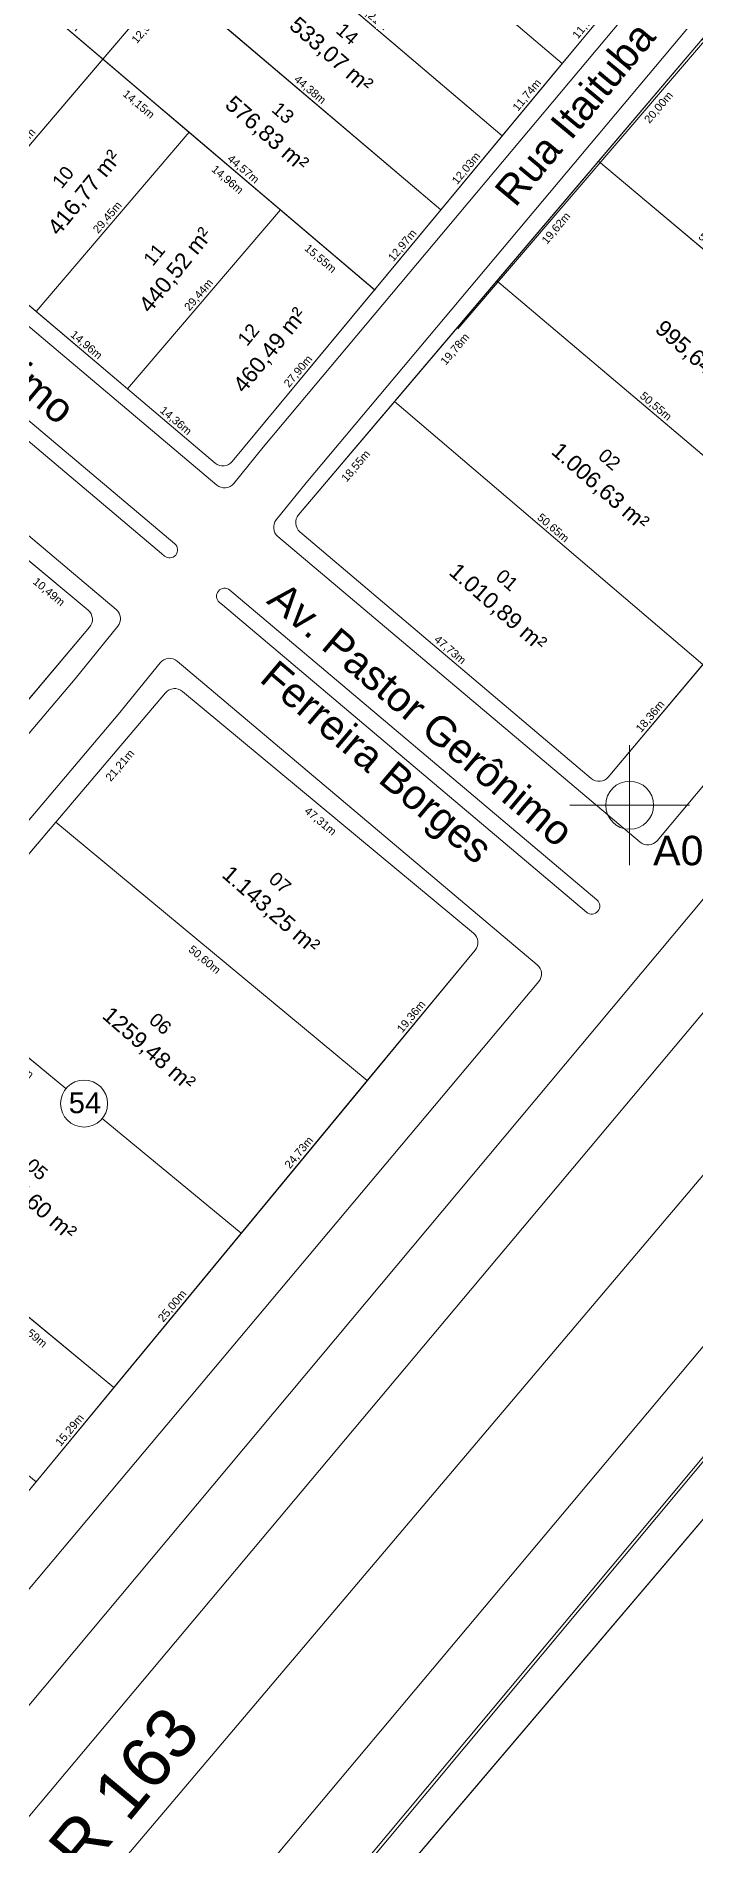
# Model space of a CAD drawing. Header units: metres. Extents: x 3808 to 8215, y 2374 to 6187.
# Drawn here: x 5534.3 to 5616.8, y 3003.1 to 3229.2 of the extents above; entities that cross this region are included whole.
import ezdxf
from ezdxf.enums import TextEntityAlignment as Align

# ---------------------------------------------------------------- set-up
doc = ezdxf.new("R2010")
doc.units = ezdxf.units.M
doc.linetypes.add('CONTINUO', pattern=[0])
for name, color, linetype in [('0 - MEIO FIO 2', 251, 'Continuous'), ('Areas Lotes', 1, 'Continuous'), ('Calçada', 8, 'Continuous'), ('COTAS', 7, 'Continuous'), ('Lote', 7, 'Continuous'), ('Nome das Ruas', 7, 'Continuous'), ('Nº Lote', 7, 'Continuous'), ('Nº. quadra', 7, 'Continuous'), ('PERIMETRO', 7, 'CONTINUO'), ('Poligonal_1a_Ordem', 7, 'Continuous'), ('quadras', 7, 'Continuous'), ('vista', 7, 'Continuous')]:
    doc.layers.add(name, color=color, linetype=linetype)
for name, color, linetype, lineweight in [('EL', 40, 'Continuous', 5), ('Lotes_Boundary', 7, 'Continuous', 30), ('MF', 32, 'Continuous', 30)]:
    doc.layers.add(name, color=color, linetype=linetype, lineweight=lineweight)
doc.styles.add('Arial', font='arial.ttf')
doc.styles.add('pedro', font='arial.ttf', dxfattribs={"height": 3})
doc.dimstyles.new('Copy(2) of ISO-25', dxfattribs={"dimtxt": 1, "dimasz": 2.5, "dimexe": 1.25, "dimexo": 0.625, "dimgap": 0.2, "dimtad": 1, "dimtoh": 1, "dimlfac": 1, "dimzin": 1, "dimtxsty": 'Arial', "dimblk": 'NONE', "dimcen": 0, "dimse1": 1, "dimse2": 1, "dimsd1": 1, "dimsd2": 1, "dimclrt": 256, "dimaunit": 1, "dimadec": 3, "dimazin": 0, "dimtfac": 1, "dimtmove": 0, "dimatfit": 3, "dimldrblk": 'NONE', "dimfxl": 1, "dimtolj": 1, "dimtzin": 0, "dimarcsym": 0})

# ---------------------------------------------------------------- blocks, each defined once
blk = doc.blocks.new('*D8880')
at = {"layer": 'Defpoints', "color": 0, "linetype": 'Continuous', "transparency": 16777216}
for p in [(5567.3, 3167.28), (5603.73, 3136.45), (5603.73, 3136.45)]:
    blk.add_point(p, dxfattribs=at)
at = {"layer": 'COTAS', "linetype": 'Continuous', "lineweight": 5, "transparency": 16777216, "insert": (5586.03, 3152.48), "char_height": 1, "attachment_point": 5, "rotation": 319.7609, "style": 'Arial'}
blk.add_mtext('\\A1;47,73m', dxfattribs=at)
blk = doc.blocks.new('_None')
blk = doc.blocks.new('*D8881')
at = {"layer": 'Defpoints', "color": 0, "linetype": 'Continuous', "transparency": 16777216}
for p in [(5617.67, 3150.68), (5617.67, 3150.68), (5605.85, 3136.63)]:
    blk.add_point(p, dxfattribs=at)
at = {"layer": 'COTAS', "linetype": 'Continuous', "lineweight": 5, "transparency": 16777216, "insert": (5611.15, 3144.17), "char_height": 1, "attachment_point": 5, "rotation": 49.9343, "style": 'Arial'}
blk.add_mtext('\\A1;18,36m', dxfattribs=at)
blk = doc.blocks.new('*D8887')
at = {"layer": 'Defpoints', "color": 0, "linetype": 'Continuous', "transparency": 16777216}
for p in [(5579.13, 3183.54), (5580.94, 3182), (5567.12, 3169.4)]:
    blk.add_point(p, dxfattribs=at)
at = {"layer": 'COTAS', "linetype": 'Continuous', "lineweight": 5, "transparency": 16777216, "insert": (5574.33, 3175.45), "char_height": 1, "attachment_point": 5, "rotation": 49.6664, "style": 'Arial'}
blk.add_mtext('\\A1;18,55m', dxfattribs=at)
blk = doc.blocks.new('*D8888')
at = {"layer": 'Defpoints', "color": 0, "linetype": 'Continuous', "transparency": 16777216}
for p in [(5591.94, 3198.62), (5593.75, 3197.08), (5579.13, 3183.54)]:
    blk.add_point(p, dxfattribs=at)
at = {"layer": 'COTAS', "linetype": 'Continuous', "lineweight": 5, "transparency": 16777216, "insert": (5586.73, 3190.06), "char_height": 1, "attachment_point": 5, "rotation": 49.6664, "style": 'Arial'}
blk.add_mtext('\\A1;19,78m', dxfattribs=at)
blk = doc.blocks.new('*D8889')
at = {"layer": 'Defpoints', "color": 0, "linetype": 'Continuous', "transparency": 16777216}
for p in [(5604.64, 3213.58), (5606.34, 3212.13), (5591.94, 3198.62)]:
    blk.add_point(p, dxfattribs=at)
at = {"layer": 'COTAS', "linetype": 'Continuous', "lineweight": 5, "transparency": 16777216, "insert": (5599.38, 3205.17), "char_height": 1, "attachment_point": 5, "rotation": 49.6664, "style": 'Arial'}
blk.add_mtext('\\A1;19,62m', dxfattribs=at)
blk = doc.blocks.new('*D8890')
at = {"layer": 'Defpoints', "color": 0, "linetype": 'Continuous', "transparency": 16777216}
for p in [(5617.58, 3228.83), (5619.29, 3227.38), (5604.64, 3213.58)]:
    blk.add_point(p, dxfattribs=at)
at = {"layer": 'COTAS', "linetype": 'Continuous', "lineweight": 5, "transparency": 16777216, "insert": (5612.2, 3220.27), "char_height": 1, "attachment_point": 5, "rotation": 49.6664, "style": 'Arial'}
blk.add_mtext('\\A1;20,00m', dxfattribs=at)
blk = doc.blocks.new('*D8893')
at = {"layer": 'Defpoints', "color": 0, "linetype": 'Continuous', "transparency": 16777216}
for p in [(5579.13, 3183.54), (5617.67, 3150.68), (5617.67, 3150.68)]:
    blk.add_point(p, dxfattribs=at)
at = {"layer": 'COTAS', "linetype": 'Continuous', "lineweight": 5, "transparency": 16777216, "insert": (5598.92, 3167.72), "char_height": 1, "attachment_point": 5, "rotation": 319.5474, "style": 'Arial'}
blk.add_mtext('\\A1;50,65m', dxfattribs=at)
blk = doc.blocks.new('*D8894')
at = {"layer": 'Defpoints', "color": 0, "linetype": 'Continuous', "transparency": 16777216}
for p in [(5591.94, 3198.62), (5630.55, 3165.99), (5630.55, 3165.99)]:
    blk.add_point(p, dxfattribs=at)
at = {"layer": 'COTAS', "linetype": 'Continuous', "lineweight": 5, "transparency": 16777216, "insert": (5611.76, 3182.92), "char_height": 1, "attachment_point": 5, "rotation": 319.7974, "style": 'Arial'}
blk.add_mtext('\\A1;50,55m', dxfattribs=at)
blk = doc.blocks.new('*D8895')
at = {"layer": 'Defpoints', "color": 0, "linetype": 'Continuous', "transparency": 16777216}
for p in [(5599.24, 3218.45), (5637.9, 3186.01), (5637.9, 3186.01)]:
    blk.add_point(p, dxfattribs=at)
at = {"layer": 'COTAS', "linetype": 'Continuous', "lineweight": 5, "transparency": 16777216, "insert": (5619.09, 3202.84), "char_height": 1, "attachment_point": 5, "rotation": 320.0026, "style": 'Arial'}
blk.add_mtext('\\A1;50,46m', dxfattribs=at)
blk = doc.blocks.new('*D8901')
at = {"layer": 'Defpoints', "color": 0, "linetype": 'Continuous', "transparency": 16777216}
for p in [(5523.53, 3203.94), (5534.32, 3194.8), (5534.32, 3194.8)]:
    blk.add_point(p, dxfattribs=at)
at = {"layer": 'COTAS', "linetype": 'Continuous', "lineweight": 5, "transparency": 16777216, "insert": (5529.44, 3199.98), "char_height": 1, "attachment_point": 5, "rotation": 319.7597, "style": 'Arial'}
blk.add_mtext('\\A1;14,15m', dxfattribs=at)
blk = doc.blocks.new('*D8902')
at = {"layer": 'Defpoints', "color": 0, "linetype": 'Continuous', "transparency": 16777216}
for p in [(5534.32, 3194.8), (5545.74, 3185.14), (5545.74, 3185.14)]:
    blk.add_point(p, dxfattribs=at)
at = {"layer": 'COTAS', "linetype": 'Continuous', "lineweight": 5, "transparency": 16777216, "insert": (5540.55, 3190.58), "char_height": 1, "attachment_point": 5, "rotation": 319.7597, "style": 'Arial'}
blk.add_mtext('\\A1;14,96m', dxfattribs=at)
blk = doc.blocks.new('*D8903')
at = {"layer": 'Defpoints', "color": 0, "linetype": 'Continuous', "transparency": 16777216}
for p in [(5545.74, 3185.14), (5556.7, 3175.86), (5556.7, 3175.86)]:
    blk.add_point(p, dxfattribs=at)
at = {"layer": 'COTAS', "linetype": 'Continuous', "lineweight": 5, "transparency": 16777216, "insert": (5551.74, 3181.11), "char_height": 1, "attachment_point": 5, "rotation": 319.7597, "style": 'Arial'}
blk.add_mtext('\\A1;14,36m', dxfattribs=at)
blk = doc.blocks.new('*D8904')
at = {"layer": 'Defpoints', "color": 0, "linetype": 'Continuous', "transparency": 16777216}
for p in [(5576.64, 3197.53), (5576.64, 3197.53), (5558.83, 3176.05)]:
    blk.add_point(p, dxfattribs=at)
at = {"layer": 'COTAS', "linetype": 'Continuous', "lineweight": 5, "transparency": 16777216, "insert": (5567.12, 3187.3), "char_height": 1, "attachment_point": 5, "rotation": 50.3316, "style": 'Arial'}
blk.add_mtext('\\A1;27,90m', dxfattribs=at)
blk = doc.blocks.new('*D8905')
at = {"layer": 'Defpoints', "color": 0, "linetype": 'Continuous', "transparency": 16777216}
for p in [(5584.92, 3207.51), (5584.92, 3207.51), (5576.64, 3197.53)]:
    blk.add_point(p, dxfattribs=at)
at = {"layer": 'COTAS', "linetype": 'Continuous', "lineweight": 5, "transparency": 16777216, "insert": (5580.16, 3203.03), "char_height": 1, "attachment_point": 5, "rotation": 50.3316, "style": 'Arial'}
blk.add_mtext('\\A1;12,97m', dxfattribs=at)
blk = doc.blocks.new('*D8906')
at = {"layer": 'Defpoints', "color": 0, "linetype": 'Continuous', "transparency": 16777216}
for p in [(5592.6, 3216.78), (5592.6, 3216.78), (5584.92, 3207.51)]:
    blk.add_point(p, dxfattribs=at)
at = {"layer": 'COTAS', "linetype": 'Continuous', "lineweight": 5, "transparency": 16777216, "insert": (5588.14, 3212.66), "char_height": 1, "attachment_point": 5, "rotation": 50.3316, "style": 'Arial'}
blk.add_mtext('\\A1;12,03m', dxfattribs=at)
blk = doc.blocks.new('*D8907')
at = {"layer": 'Defpoints', "color": 0, "linetype": 'Continuous', "transparency": 16777216}
for p in [(5600.09, 3225.81), (5600.09, 3225.81), (5592.6, 3216.78)]:
    blk.add_point(p, dxfattribs=at)
at = {"layer": 'COTAS', "linetype": 'Continuous', "lineweight": 5, "transparency": 16777216, "insert": (5595.73, 3221.81), "char_height": 1, "attachment_point": 5, "rotation": 50.3316, "style": 'Arial'}
blk.add_mtext('\\A1;11,74m', dxfattribs=at)
blk = doc.blocks.new('*D8908')
at = {"layer": 'Defpoints', "color": 0, "linetype": 'Continuous', "transparency": 16777216}
for p in [(5607.59, 3234.85), (5607.59, 3234.85), (5600.09, 3225.81)]:
    blk.add_point(p, dxfattribs=at)
at = {"layer": 'COTAS', "linetype": 'Continuous', "lineweight": 5, "transparency": 16777216, "insert": (5603.22, 3230.84), "char_height": 1, "attachment_point": 5, "rotation": 50.3316, "style": 'Arial'}
blk.add_mtext('\\A1;11,74m', dxfattribs=at)
blk = doc.blocks.new('*D8913')
at = {"layer": 'Defpoints', "color": 0, "linetype": 'Continuous', "transparency": 16777216}
for p in [(5531.85, 3235.53), (5542.66, 3226.36), (5542.66, 3226.36)]:
    blk.add_point(p, dxfattribs=at)
at = {"layer": 'COTAS', "linetype": 'Continuous', "lineweight": 5, "transparency": 16777216, "insert": (5537.77, 3231.55), "char_height": 1, "attachment_point": 5, "rotation": 319.6924, "style": 'Arial'}
blk.add_mtext('\\A1;14,17m', dxfattribs=at)
blk = doc.blocks.new('*D8914')
at = {"layer": 'Defpoints', "color": 0, "linetype": 'Continuous', "transparency": 16777216}
for p in [(5574.12, 3263.23), (5574.12, 3263.23), (5542.66, 3226.36)]:
    blk.add_point(p, dxfattribs=at)
at = {"layer": 'COTAS', "linetype": 'Continuous', "lineweight": 5, "transparency": 16777216, "insert": (5557.78, 3245.32), "char_height": 1, "attachment_point": 5, "rotation": 49.5266, "style": 'Arial'}
blk.add_mtext('\\A1;48,47m', dxfattribs=at)
blk = doc.blocks.new('*D8916')
at = {"layer": 'Defpoints', "color": 0, "linetype": 'Continuous', "transparency": 16777216}
for p in [(5542.66, 3226.36), (5542.66, 3226.36), (5523.53, 3203.94)]:
    blk.add_point(p, dxfattribs=at)
at = {"layer": 'COTAS', "linetype": 'Continuous', "lineweight": 5, "transparency": 16777216, "insert": (5532.48, 3215.67), "char_height": 1, "attachment_point": 5, "rotation": 49.5266, "style": 'Arial'}
blk.add_mtext('\\A1;29,47m', dxfattribs=at)
blk = doc.blocks.new('*D8917')
at = {"layer": 'Defpoints', "color": 0, "linetype": 'Continuous', "transparency": 16777216}
for p in [(5553.44, 3217.21), (5553.44, 3217.21), (5534.32, 3194.8)]:
    blk.add_point(p, dxfattribs=at)
at = {"layer": 'COTAS', "linetype": 'Continuous', "lineweight": 5, "transparency": 16777216, "insert": (5543.27, 3206.53), "char_height": 1, "attachment_point": 5, "rotation": 49.5266, "style": 'Arial'}
blk.add_mtext('\\A1;29,45m', dxfattribs=at)
blk = doc.blocks.new('*D8918')
at = {"layer": 'Defpoints', "color": 0, "linetype": 'Continuous', "transparency": 16777216}
for p in [(5564.85, 3207.53), (5564.85, 3207.53), (5545.75, 3185.14)]:
    blk.add_point(p, dxfattribs=at)
at = {"layer": 'COTAS', "linetype": 'Continuous', "lineweight": 5, "transparency": 16777216, "insert": (5554.69, 3196.85), "char_height": 1, "attachment_point": 5, "rotation": 49.5266, "style": 'Arial'}
blk.add_mtext('\\A1;29,44m', dxfattribs=at)
blk = doc.blocks.new('*D8919')
at = {"layer": 'Defpoints', "color": 0, "linetype": 'Continuous', "transparency": 16777216}
for p in [(5542.66, 3226.36), (5553.44, 3217.21), (5551.96, 3215.46)]:
    blk.add_point(p, dxfattribs=at)
at = {"layer": 'COTAS', "linetype": 'Continuous', "lineweight": 5, "transparency": 16777216, "insert": (5547.09, 3220.65), "char_height": 1, "attachment_point": 5, "rotation": 319.6924, "style": 'Arial'}
blk.add_mtext('\\A1;14,15m', dxfattribs=at)
blk = doc.blocks.new('*D8920')
at = {"layer": 'Defpoints', "color": 0, "linetype": 'Continuous', "transparency": 16777216}
for p in [(5553.44, 3217.21), (5564.85, 3207.53), (5563.37, 3205.79)]:
    blk.add_point(p, dxfattribs=at)
at = {"layer": 'COTAS', "linetype": 'Continuous', "lineweight": 5, "transparency": 16777216, "insert": (5558.19, 3211.24), "char_height": 1, "attachment_point": 5, "rotation": 319.6924, "style": 'Arial'}
blk.add_mtext('\\A1;14,96m', dxfattribs=at)
blk = doc.blocks.new('*D8921')
at = {"layer": 'Defpoints', "color": 0, "linetype": 'Continuous', "transparency": 16777216}
for p in [(5564.85, 3207.53), (5575.23, 3195.73), (5576.71, 3197.47)]:
    blk.add_point(p, dxfattribs=at)
at = {"layer": 'COTAS', "linetype": 'Continuous', "lineweight": 5, "transparency": 16777216, "insert": (5569.82, 3201.37), "char_height": 1, "attachment_point": 5, "rotation": 319.6924, "style": 'Arial'}
blk.add_mtext('\\A1;15,55m', dxfattribs=at)
blk = doc.blocks.new('*D8922')
at = {"layer": 'Defpoints', "color": 0, "linetype": 'Continuous', "transparency": 16777216}
for p in [(5542.66, 3226.36), (5576.64, 3197.53), (5576.64, 3197.53)]:
    blk.add_point(p, dxfattribs=at)
at = {"layer": 'COTAS', "linetype": 'Continuous', "lineweight": 5, "transparency": 16777216, "insert": (5560.17, 3212.55), "char_height": 1, "attachment_point": 5, "rotation": 319.6924, "style": 'Arial'}
blk.add_mtext('\\A1;44,57m', dxfattribs=at)
blk = doc.blocks.new('*D8923')
at = {"layer": 'Defpoints', "color": 0, "linetype": 'Continuous', "transparency": 16777216}
for p in [(5551.07, 3236.23), (5584.92, 3207.51), (5584.92, 3207.51)]:
    blk.add_point(p, dxfattribs=at)
at = {"layer": 'COTAS', "linetype": 'Continuous', "lineweight": 5, "transparency": 16777216, "insert": (5568.52, 3222.48), "char_height": 1, "attachment_point": 5, "rotation": 319.6924, "style": 'Arial'}
blk.add_mtext('\\A1;44,38m', dxfattribs=at)
blk = doc.blocks.new('*D8924')
at = {"layer": 'Defpoints', "color": 0, "linetype": 'Continuous', "transparency": 16777216}
for p in [(5558.89, 3245.38), (5592.6, 3216.78), (5592.6, 3216.78)]:
    blk.add_point(p, dxfattribs=at)
at = {"layer": 'COTAS', "linetype": 'Continuous', "lineweight": 5, "transparency": 16777216, "insert": (5576.26, 3231.69), "char_height": 1, "attachment_point": 5, "rotation": 319.6924, "style": 'Arial'}
blk.add_mtext('\\A1;44,21m', dxfattribs=at)
blk = doc.blocks.new('*D8925')
at = {"layer": 'Defpoints', "color": 0, "linetype": 'Continuous', "transparency": 16777216}
for p in [(5566.39, 3254.4), (5600.09, 3225.81), (5600.09, 3225.81)]:
    blk.add_point(p, dxfattribs=at)
at = {"layer": 'COTAS', "linetype": 'Continuous', "lineweight": 5, "transparency": 16777216, "insert": (5583.76, 3240.72), "char_height": 1, "attachment_point": 5, "rotation": 319.6924, "style": 'Arial'}
blk.add_mtext('\\A1;44,20m', dxfattribs=at)
blk = doc.blocks.new('*D8927')
at = {"layer": 'Defpoints', "color": 0, "linetype": 'Continuous', "transparency": 16777216}
for p in [(5551.07, 3236.23), (5552.92, 3234.65), (5542.66, 3226.36)]:
    blk.add_point(p, dxfattribs=at)
at = {"layer": 'COTAS', "linetype": 'Continuous', "lineweight": 5, "transparency": 16777216, "insert": (5548.1, 3230.24), "char_height": 1, "attachment_point": 5, "rotation": 49.5266, "style": 'Arial'}
blk.add_mtext('\\A1;12,97m', dxfattribs=at)
blk = doc.blocks.new('*D1548')
at = {"layer": 'Defpoints', "color": 0, "linetype": 'Continuous', "transparency": 16777216}
for p in [(5544.04, 3060.36), (5544.04, 3060.36), (5534.3, 3048.57)]:
    blk.add_point(p, dxfattribs=at)
at = {"layer": 'COTAS', "linetype": 'Continuous', "lineweight": 5, "transparency": 16777216, "insert": (5538.55, 3054.98), "char_height": 1, "attachment_point": 5, "rotation": 50.4316, "style": 'Arial'}
blk.add_mtext('\\A1;15,29m', dxfattribs=at)
blk = doc.blocks.new('*D1549')
at = {"layer": 'Defpoints', "color": 0, "linetype": 'Continuous', "transparency": 16777216}
for p in [(5559.96, 3079.63), (5559.96, 3079.63), (5544.04, 3060.36)]:
    blk.add_point(p, dxfattribs=at)
at = {"layer": 'COTAS', "linetype": 'Continuous', "lineweight": 5, "transparency": 16777216, "insert": (5551.38, 3070.5), "char_height": 1, "attachment_point": 5, "rotation": 50.4316, "style": 'Arial'}
blk.add_mtext('\\A1;25,00m', dxfattribs=at)
blk = doc.blocks.new('*D1550')
at = {"layer": 'Defpoints', "color": 0, "linetype": 'Continuous', "transparency": 16777216}
for p in [(5575.71, 3098.69), (5575.71, 3098.69), (5559.96, 3079.63)]:
    blk.add_point(p, dxfattribs=at)
at = {"layer": 'COTAS', "linetype": 'Continuous', "lineweight": 5, "transparency": 16777216, "insert": (5567.22, 3089.67), "char_height": 1, "attachment_point": 5, "rotation": 50.4316, "style": 'Arial'}
blk.add_mtext('\\A1;24,73m', dxfattribs=at)
blk = doc.blocks.new('*D1551')
at = {"layer": 'Defpoints', "color": 0, "linetype": 'Continuous', "transparency": 16777216}
for p in [(5588.04, 3113.61), (5588.04, 3113.61), (5575.71, 3098.69)]:
    blk.add_point(p, dxfattribs=at)
at = {"layer": 'COTAS', "linetype": 'Continuous', "lineweight": 5, "transparency": 16777216, "insert": (5581.26, 3106.66), "char_height": 1, "attachment_point": 5, "rotation": 50.4316, "style": 'Arial'}
blk.add_mtext('\\A1;19,36m', dxfattribs=at)
blk = doc.blocks.new('*D1556')
at = {"layer": 'Defpoints', "color": 0, "linetype": 'Continuous', "transparency": 16777216}
for p in [(5536.76, 3130.99), (5538.58, 3129.44), (5520.65, 3112.02)]:
    blk.add_point(p, dxfattribs=at)
at = {"layer": 'COTAS', "linetype": 'Continuous', "lineweight": 5, "transparency": 16777216, "insert": (5529.92, 3120.47), "char_height": 1, "attachment_point": 5, "rotation": 49.6546, "style": 'Arial'}
blk.add_mtext('\\A1;24,89m', dxfattribs=at)
blk = doc.blocks.new('*D1557')
at = {"layer": 'Defpoints', "color": 0, "linetype": 'Continuous', "transparency": 16777216}
for p in [(5550.49, 3147.16), (5552.32, 3145.61), (5536.76, 3130.99)]:
    blk.add_point(p, dxfattribs=at)
at = {"layer": 'COTAS', "linetype": 'Continuous', "lineweight": 5, "transparency": 16777216, "insert": (5544.84, 3138.04), "char_height": 1, "attachment_point": 5, "rotation": 49.6546, "style": 'Arial'}
blk.add_mtext('\\A1;21,21m', dxfattribs=at)
blk = doc.blocks.new('*D1564')
at = {"layer": 'Defpoints', "color": 0, "linetype": 'Continuous', "transparency": 16777216}
for p in [(5525.06, 3076), (5544.04, 3060.36), (5542.61, 3058.63)]:
    blk.add_point(p, dxfattribs=at)
at = {"layer": 'COTAS', "linetype": 'Continuous', "lineweight": 5, "transparency": 16777216, "insert": (5533.63, 3067.06), "char_height": 1, "attachment_point": 5, "rotation": 320.5124, "style": 'Arial'}
blk.add_mtext('\\A1;24,59m', dxfattribs=at)
blk = doc.blocks.new('*D1565')
at = {"layer": 'Defpoints', "color": 0, "linetype": 'Continuous', "transparency": 16777216}
for p in [(5504.46, 3092.97), (5544.04, 3060.36), (5544.04, 3060.36)]:
    blk.add_point(p, dxfattribs=at)
at = {"layer": 'COTAS', "linetype": 'Continuous', "lineweight": 5, "transparency": 16777216, "insert": (5524.76, 3077.28), "char_height": 1, "attachment_point": 5, "rotation": 320.5124, "style": 'Arial'}
blk.add_mtext('\\A1;51,28m', dxfattribs=at)
blk = doc.blocks.new('*D1566')
at = {"layer": 'Defpoints', "color": 0, "linetype": 'Continuous', "transparency": 16777216}
for p in [(5513.17, 3117.92), (5552.49, 3085.53), (5551.11, 3083.86)]:
    blk.add_point(p, dxfattribs=at)
at = {"layer": 'COTAS', "linetype": 'Continuous', "lineweight": 5, "transparency": 16777216, "insert": (5531.96, 3100.68), "char_height": 1, "attachment_point": 5, "rotation": 320.5155, "style": 'Arial'}
blk.add_mtext('\\A1;50,94m', dxfattribs=at)
blk = doc.blocks.new('*D1567')
at = {"layer": 'Defpoints', "color": 0, "linetype": 'Continuous', "transparency": 16777216}
for p in [(5536.76, 3130.99), (5575.71, 3098.69), (5574.3, 3096.98)]:
    blk.add_point(p, dxfattribs=at)
at = {"layer": 'COTAS', "linetype": 'Continuous', "lineweight": 5, "transparency": 16777216, "insert": (5555.33, 3113.75), "char_height": 1, "attachment_point": 5, "rotation": 320.3394, "style": 'Arial'}
blk.add_mtext('\\A1;50,60m', dxfattribs=at)
blk = doc.blocks.new('*D1568')
at = {"layer": 'Defpoints', "color": 0, "linetype": 'Continuous', "transparency": 16777216}
for p in [(5552.6, 3147.34), (5589, 3117.12), (5587.52, 3115.33)]:
    blk.add_point(p, dxfattribs=at)
at = {"layer": 'COTAS', "linetype": 'Continuous', "lineweight": 5, "transparency": 16777216, "insert": (5569.82, 3131.06), "char_height": 1, "attachment_point": 5, "rotation": 320.3094, "style": 'Arial'}
blk.add_mtext('\\A1;47,31m', dxfattribs=at)
blk = doc.blocks.new('*D1582')
at = {"layer": 'Defpoints', "color": 0, "linetype": 'Continuous', "transparency": 16777216}
for p in [(5541, 3155.35), (5541, 3155.35), (5521.93, 3132.52)]:
    blk.add_point(p, dxfattribs=at)
at = {"layer": 'COTAS', "linetype": 'Continuous', "lineweight": 5, "transparency": 16777216, "insert": (5530.78, 3144.51), "char_height": 1, "attachment_point": 5, "rotation": 49.7785, "style": 'Arial'}
blk.add_mtext('\\A1;29,76m', dxfattribs=at)
blk = doc.blocks.new('*D1593')
at = {"layer": 'Defpoints', "color": 0, "linetype": 'Continuous', "transparency": 16777216}
for p in [(5532.75, 3164.18), (5540.81, 3157.48), (5539.38, 3155.75)]:
    blk.add_point(p, dxfattribs=at)
at = {"layer": 'COTAS', "linetype": 'Continuous', "lineweight": 5, "transparency": 16777216, "insert": (5535.86, 3159.72), "char_height": 1, "attachment_point": 5, "rotation": 320.2511, "style": 'Arial'}
blk.add_mtext('\\A1;10,49m', dxfattribs=at)

msp = doc.modelspace()

# ---------------------------------------------------------------- linework, layer by layer
at = {"layer": '0 - MEIO FIO 2', "lineweight": 5}
for p, q in [((5643.66, 3258.766), (5587.04, 3192.657)), ((5679.736, 3195.508), (5420.687, 2885.975)), ((5687.968, 3190.876), (5429.874, 2883.474)), ((5706.177, 3191.329), (5453.652, 2893.288)), ((5390.877, 2779.635), (5693.751, 3142.056)), ((5639.998, 3092.049), (5466.443, 2885.296))]:
    msp.add_line(p, q, dxfattribs=at)
at = {"layer": 'Calçada', "linetype": 'Continuous', "lineweight": 5}
for p, q in [((5638.608, 3257.413), (5568.094, 3173.382)), ((5481.633, 3224.795), (5551.637, 3165.782)), ((5480.343, 3223.282), (5549.972, 3164.569)), ((5690.769, 3222.512), (5611.95, 3128.675)), ((5568.094, 3173.382), (5564.343, 3168.769)), ((5564.54, 3166.676), (5609.834, 3128.493)), ((5549.972, 3164.569), (5550.348, 3164.252)), ((5558.513, 3159.985), (5604.431, 3121.276)), ((5557.627, 3158.132), (5557.224, 3158.456)), ((5557.628, 3158.133), (5603.142, 3119.747)), ((5549.83, 3150.922), (5544.566, 3144.449)), ((5596.975, 3113.175), (5551.96, 3151.122)), ((5544.566, 3144.449), (5476.635, 3064.3)), ((5597.157, 3111.064), (5518.92, 3017.921)), ((5524.213, 3036.369), (5575.715, 3098.694))]:
    msp.add_line(p, q, dxfattribs=at)
at = {"layer": 'Calçada', "linetype": 'Continuous', "lineweight": 5, "flags": 128}
for points in [[(5556.893, 3173.122, 0.4193987), (5559.024, 3173.323), (5562.698, 3177.84), (5633.199, 3261.857), (5637.17, 3266.795, 0.4083348), (5636.965, 3268.884), (5632.672, 3272.481), (5571.503, 3324.02), (5567.798, 3327.057, 0.41312), (5565.691, 3326.852), (5562.519, 3323.012), (5494.305, 3241.651), (5487.564, 3233.511, 0.4116651), (5487.752, 3231.408), (5556.893, 3173.122)], [(5463.764, 3061.964, 0.4198084), (5465.896, 3062.167), (5471.245, 3068.768), (5539.18, 3148.92), (5544.51, 3155.475, 0.4090473), (5544.313, 3157.569), (5475.015, 3215.987, 0.4167666), (5472.893, 3215.797), (5467.996, 3209.885), (5399.473, 3128.044), (5393.906, 3121.545, 0.4245934), (5394.11, 3119.396), (5398.498, 3115.899), (5460.087, 3065.062), (5463.764, 3061.964)]]:
    msp.add_lwpolyline(points, format="xyb", dxfattribs=at)
at = {"layer": 'Calçada', "linetype": 'Continuous', "lineweight": 5}
for centre, radius, start, end in [((5565.507, 3167.823), 1.5, 140.8817, 229.86924), ((5552.395, 3165.142), 1.5, 140.32895, 140.37819), ((5550.993, 3165.017), 1, 229.86924, 49.86924), ((5557.868, 3159.221), 1, 49.86924, 229.86924), ((5556.472, 3159.09), 1.5, 320.32903, 320.37811), ((5550.994, 3149.975), 1.5, 49.86924, 140.8817), ((5610.801, 3129.64), 1.5, 229.86924, 319.971), ((5603.786, 3120.512), 1, 229.86924, 49.86924), ((5596.008, 3112.028), 1.5, 319.971, 49.86924)]:
    msp.add_arc(centre, radius, start, end, dxfattribs=at)
at = {"layer": 'EL', "linetype": 'Continuous', "lineweight": 5}
msp.add_line((5636.587, 3066.093), (5556.375, 2971.734), dxfattribs=at)
at = {"layer": 'Lote', "linetype": 'Continuous', "lineweight": 5}
for p, q in [((5523.527, 3203.94), (5564.596, 3252.072)), ((5568.743, 3252.407), (5600.094, 3225.812)), ((5558.886, 3245.38), (5592.602, 3216.778)), ((5551.075, 3236.226), (5584.92, 3207.515)), ((5531.847, 3235.528), (5576.707, 3197.474)), ((5534.325, 3194.802), (5553.443, 3217.208)), ((5621.714, 3199.251), (5604.636, 3213.58)), ((5545.746, 3185.139), (5564.852, 3207.531)), ((5591.935, 3198.622), (5630.546, 3165.99)), ((5617.67, 3150.681), (5579.13, 3183.541)), ((5536.761, 3130.988), (5575.715, 3098.694)), ((5538.038, 3097.693), (5520.648, 3112.019)), ((5559.961, 3079.63), (5542.572, 3093.957)), ((5504.463, 3092.966), (5544.036, 3060.358))]:
    msp.add_line(p, q, dxfattribs=at)
at = {"layer": 'Lote', "linetype": 'Continuous', "lineweight": 5, "flags": 128}
msp.add_lwpolyline([(5568.41, 3256.541), (5574.12, 3263.234), (5582.738, 3272.01), (5547.845, 3301.71), (5490.925, 3233.481, 0.4121505), (5491.108, 3231.375), (5512.707, 3213.097), (5531.847, 3235.528), (5542.656, 3226.359), (5564.596, 3252.072)], format="xyb", dxfattribs=at)
for points in [[(5568.743, 3252.407), (5600.094, 3225.812), (5607.586, 3234.846), (5574.12, 3263.234), (5568.41, 3256.541)], [(5564.596, 3252.072), (5558.886, 3245.38), (5592.602, 3216.778), (5600.094, 3225.812), (5568.743, 3252.407)], [(5626.214, 3195.475), (5643.292, 3181.146), (5656.166, 3196.452), (5617.58, 3228.826), (5604.636, 3213.58), (5621.714, 3199.251)], [(5621.714, 3199.251), (5604.636, 3213.58), (5591.935, 3198.622), (5630.546, 3165.99), (5643.292, 3181.146), (5626.214, 3195.475)], [(5542.572, 3093.957), (5559.961, 3079.63), (5575.715, 3098.694), (5536.761, 3130.988), (5520.648, 3112.019), (5538.038, 3097.693)], [(5538.038, 3097.693), (5520.648, 3112.019), (5504.463, 3092.966), (5544.036, 3060.358), (5559.961, 3079.63), (5542.572, 3093.957)]]:
    msp.add_lwpolyline(points, dxfattribs=at)
for points in [[(5584.92, 3207.515), (5592.602, 3216.778), (5558.886, 3245.38), (5551.075, 3236.226)], [(5576.641, 3197.53), (5584.92, 3207.515), (5551.075, 3236.226), (5542.656, 3226.359)], [(5512.707, 3213.097), (5523.527, 3203.94), (5542.656, 3226.359), (5531.847, 3235.528)], [(5523.527, 3203.94), (5534.325, 3194.802), (5553.443, 3217.208), (5542.656, 3226.359)], [(5553.443, 3217.208), (5534.325, 3194.802), (5545.745, 3185.138), (5564.852, 3207.531)], [(5617.67, 3150.681), (5630.546, 3165.99), (5591.935, 3198.622), (5579.13, 3183.541)], [(5534.297, 3048.573), (5544.036, 3060.358), (5525.057, 3075.997), (5514.93, 3064.478)]]:
    msp.add_lwpolyline(points, close=True, dxfattribs=at)
for points in [[(5576.641, 3197.53), (5564.852, 3207.531), (5545.745, 3185.138), (5556.704, 3175.863, 0.4171399), (5558.828, 3176.051)], [(5579.13, 3183.541), (5567.123, 3169.398, 0.4146966), (5567.297, 3167.283), (5603.734, 3136.449, 0.4151002), (5605.851, 3136.628), (5617.67, 3150.681)], [(5512.969, 3140.393), (5521.787, 3132.637), (5540.999, 3155.355, 0.4166319), (5540.813, 3157.476), (5532.751, 3164.181)], [(5575.715, 3098.694), (5589.201, 3115.014, 0.4135891), (5589.003, 3117.124), (5552.596, 3147.34, 0.4108701), (5550.494, 3147.156), (5536.761, 3130.988)]]:
    msp.add_lwpolyline(points, format="xyb", close=True, dxfattribs=at)
at = {"layer": 'Lotes_Boundary', "lineweight": 5, "flags": 128}
msp.add_lwpolyline([(5556.375, 2971.734), (5636.587, 3066.093), (5761.667, 2954.735), (5746.047, 2935.216), (5765.466, 2917.927), (5709.685, 2848.226), (5694.453, 2861.283), (5687.969, 2854.175)], close=True, dxfattribs=at)
at = {"layer": 'MF', "linetype": 'Continuous', "lineweight": 5}
msp.add_line((5664.018, 3107.035), (5484.889, 2892.884), dxfattribs=at)
at = {"layer": 'Nº. quadra', "lineweight": 5}
for start, end in [(0, 180), (180, 0)]:
    msp.add_arc((5540.305, 3095.825), 2.937, start, end, dxfattribs=at)
at = {"layer": 'PERIMETRO', "linetype": 'Continuous', "lineweight": 5}
for p, q in [((5608.53, 3125.612), (5608.53, 3140.612)), ((5601.03, 3133.112), (5616.03, 3133.112))]:
    msp.add_line(p, q, dxfattribs=at)
msp.add_circle((5608.53, 3133.112), 3, dxfattribs=at)
at = {"layer": 'Poligonal_1a_Ordem', "linetype": 'Continuous', "lineweight": 5}
msp.add_line((5636.587, 3066.093), (5377.742, 2761.593), dxfattribs=at)
at = {"layer": 'quadras', "linetype": 'Continuous', "lineweight": 5}
for p, q in [((5558.828, 3176.051), (5633.519, 3266.118)), ((5642.692, 3258.401), (5567.123, 3169.398)), ((5491.108, 3231.375), (5556.704, 3175.863)), ((5605.851, 3136.628), (5681.059, 3226.049)), ((5540.813, 3157.476), (5475.064, 3212.157)), ((5567.297, 3167.283), (5603.734, 3136.449)), ((5465.727, 3066.35), (5540.999, 3155.355)), ((5550.494, 3147.156), (5474.874, 3058.131)), ((5589.003, 3117.124), (5552.596, 3147.34)), ((5514.796, 3024.974), (5589.201, 3115.014))]:
    msp.add_line(p, q, dxfattribs=at)
for centre, start, end in [((5557.673, 3177.008), 229.75971, 320.33157), ((5568.266, 3168.428), 139.66639, 229.76086), ((5539.854, 3156.323), 319.77847, 50.25114), ((5551.638, 3146.185), 50.30941, 139.65459), ((5604.703, 3137.594), 229.76086, 319.93426), ((5588.045, 3115.97), 320.43159, 50.30941)]:
    msp.add_arc(centre, 1.5, start, end, dxfattribs=at)

# ---------------------------------------------------------------- texts
at = {"layer": 'Areas Lotes', "color": 1, "lineweight": 5, "style": 'Arial'}
for s, height, rotation, p in [('533,07 m²', 2.0071, 318.90341, (5565.818, 3230.315)), ('576,83 m²', 2.0071, 318.90341, (5557.779, 3220.449)), ('416,77 m²', 2.0071, 50.94257, (5537.114, 3204.163)), ('440,52 m²', 2.0071, 50.94257, (5548.523, 3194.485)), ('460,49 m²', 2.0071, 50.94257, (5560.311, 3184.485)), ('995,64 m²', 2.0071, 318.90341, (5611.564, 3192.413)), ('1.006,63 m²', 2.00712, 318.90341, (5598.592, 3177.135)), ('1.010,89 m²', 2.00712, 318.90341, (5585.787, 3162.054)), ('1.143,25 m²', 2.00712, 318.90341, (5557.402, 3124.241)), ('1259,48 m²', 2.0071, 318.90341, (5542.434, 3106.62)), ('1.277,60 m²', 2.00712, 318.90341, (5526.985, 3088.431))]:
    msp.add_text(s, height=height, rotation=rotation, dxfattribs=at).set_placement(p)
at = {"layer": 'Nome das Ruas', "lineweight": 5, "style": 'Arial'}
for s, rotation, p in [('Rua Itaituba', 50.27315, (5594.22, 3207.702, 190.804)), ('Av. Pastor Gerônimo ', 319.86216, (5500.628, 3211.263, 190.804)), ('Av. Pastor Gerônimo ', 319.86216, (5562.994, 3158.477, 190.804)), ('Ferreira Borges', 319.74403, (5562.086, 3148.677, 190.804))]:
    msp.add_text(s, height=3.68425, rotation=rotation, dxfattribs=at).set_placement(p)
at = {"layer": 'Nº Lote', "lineweight": 5, "style": 'Arial'}
for s, rotation, p in [('14', 318.90341, (5571.676, 3229.736, 1.156)), ('13', 318.90341, (5563.637, 3219.87, 1.156)), ('10', 50.94257, (5537.484, 3210.037, 1.156)), ('11', 50.94257, (5548.893, 3200.359, 1.156)), ('12', 50.94257, (5560.681, 3190.359, 1.156)), ('02', 318.90341, (5604.449, 3176.556, 1.156)), ('01', 318.90341, (5591.645, 3161.475, 1.156)), ('07', 318.90341, (5563.26, 3123.662, 1.156)), ('06', 318.90341, (5548.292, 3106.041, 1.156)), ('05', 318.90341, (5532.843, 3087.852, 1.156))]:
    msp.add_text(s, height=1.706, rotation=rotation, dxfattribs=at).set_placement(p)
at = {"layer": 'Nº. quadra', "lineweight": 5, "style": 'Arial'}
msp.add_text('54', height=2.6083, dxfattribs=at).set_placement((5538.384, 3094.629))
at = {"layer": 'PERIMETRO', "lineweight": 5, "style": 'Arial'}
msp.add_text('A0O-M-0349', height=3.6842, dxfattribs=at).set_placement((5611.466, 3125.607))
at = {"layer": 'vista', "lineweight": 5, "style": 'pedro'}
msp.add_text('BR 163', height=6.24, rotation=50.23736, dxfattribs=at).set_placement((5531.687, 2998.662), align=Align.TOP_LEFT)

# ---------------------------------------------------------------- dimensions: what is measured, and where the dimension line sits
at = {"layer": 'COTAS', "linetype": 'Continuous', "lineweight": 5}
for p1, p2, distance, picture, middle in [((5542.656, 3226.359), (5574.12, 3263.234), 0, '*D8914', (5557.779, 3245.316)), ((5566.39, 3254.403), (5600.094, 3225.812), 0, '*D8925', (5583.76, 3240.718)), ((5558.886, 3245.38), (5592.602, 3216.778), 0, '*D8924', (5576.262, 3231.69)), ((5542.656, 3226.359), (5551.075, 3236.226), -2.424, '*D8927', (5548.1, 3230.239)), ((5551.075, 3236.226), (5584.92, 3207.515), 0, '*D8923', (5568.516, 3222.481)), ((5531.847, 3235.528), (5542.656, 3226.359), 0, '*D8913', (5537.77, 3231.555)), ((5523.527, 3203.94), (5542.656, 3226.359), 0, '*D8916', (5532.482, 3215.67)), ((5542.656, 3226.359), (5553.443, 3217.208), -2.288, '*D8919', (5547.087, 3220.65)), ((5542.656, 3226.359), (5576.641, 3197.53), 0, '*D8922', (5560.165, 3212.554)), ((5599.244, 3218.445), (5637.901, 3186.011), 0, '*D8895', (5619.088, 3202.842)), ((5534.325, 3194.802), (5553.443, 3217.208), 0, '*D8917', (5543.275, 3206.525)), ((5591.935, 3198.622), (5604.636, 3213.58), -2.236, '*D8889', (5599.38, 3205.172)), ((5545.746, 3185.139), (5564.852, 3207.531), 0, '*D8918', (5554.69, 3196.855)), ((5558.828, 3176.051), (5576.641, 3197.53), 0, '*D8904', (5567.118, 3187.302)), ((5591.935, 3198.622), (5630.546, 3165.99), 0, '*D8894', (5611.757, 3182.918)), ((5567.123, 3169.398), (5579.13, 3183.541), -2.377, '*D8887', (5574.328, 3175.449)), ((5579.13, 3183.541), (5617.67, 3150.681), 0, '*D8893', (5598.92, 3167.72)), ((5567.297, 3167.283), (5603.734, 3136.449), 0, '*D8880', (5586.033, 3152.477)), ((5605.851, 3136.628), (5617.67, 3150.681), 0, '*D8881', (5611.147, 3144.17)), ((5552.596, 3147.34), (5589.003, 3117.124), -2.328, '*D1568', (5569.824, 3131.057)), ((5536.761, 3130.988), (5575.715, 3098.694), -2.22, '*D1567', (5555.332, 3113.749)), ((5513.173, 3117.922), (5552.487, 3085.532), -2.162, '*D1566', (5531.965, 3100.677)), ((5504.463, 3092.966), (5544.036, 3060.358), 0, '*D1565', (5524.759, 3077.28))]:
    dim = msp.add_aligned_dim(p1=p1, p2=p2, distance=distance, dimstyle='Copy(2) of ISO-25', override={"dimpost": 'm'}, dxfattribs=at)
    dim.commit()
    dim.dimension.update_dxf_attribs({"geometry": picture, "text_midpoint": middle})
for base, p1, p2, angle, picture, middle in [((5607.586, 3234.846), (5600.094, 3225.812), (5607.586, 3234.846), 230.33157, '*D8908', (5603.223, 3230.84)), ((5619.285, 3227.378), (5604.636, 3213.58), (5617.58, 3228.826), 229.66639, '*D8890', (5612.202, 3220.274)), ((5600.094, 3225.812), (5592.602, 3216.778), (5600.094, 3225.812), 230.33157, '*D8907', (5595.732, 3221.806)), ((5563.372, 3205.785), (5553.443, 3217.208), (5564.852, 3207.531), 139.69239, '*D8920', (5558.185, 3211.235)), ((5592.602, 3216.778), (5584.92, 3207.515), (5592.602, 3216.778), 230.33157, '*D8906', (5588.145, 3212.658)), ((5575.227, 3195.729), (5564.852, 3207.531), (5576.707, 3197.474), 139.69239, '*D8921', (5569.817, 3201.368)), ((5584.92, 3207.515), (5576.641, 3197.53), (5584.92, 3207.515), 230.33157, '*D8905', (5580.164, 3203.034)), ((5534.325, 3194.802), (5523.527, 3203.94), (5534.325, 3194.802), 139.75971, '*D8901', (5529.443, 3199.983)), ((5593.747, 3197.083), (5579.13, 3183.541), (5591.935, 3198.622), 229.66639, '*D8888', (5586.734, 3190.061)), ((5545.745, 3185.138), (5534.325, 3194.802), (5545.745, 3185.138), 139.75971, '*D8902', (5540.552, 3190.581)), ((5556.704, 3175.863), (5545.745, 3185.138), (5556.704, 3175.863), 139.75971, '*D8903', (5551.742, 3181.112)), ((5539.38, 3155.753), (5532.751, 3164.181), (5540.813, 3157.476), 140.25114, '*D1593', (5535.861, 3159.722)), ((5540.999, 3155.355), (5521.926, 3132.515), (5540.999, 3155.355), 229.77847, '*D1582', (5530.781, 3144.512)), ((5552.317, 3145.608), (5536.761, 3130.988), (5550.494, 3147.156), 229.65459, '*D1557', (5544.84, 3138.043)), ((5538.583, 3129.44), (5520.648, 3112.019), (5536.761, 3130.988), 229.65459, '*D1556', (5529.917, 3120.474)), ((5588.045, 3113.615), (5575.715, 3098.694), (5588.045, 3113.615), 230.43159, '*D1551', (5581.262, 3106.665)), ((5575.715, 3098.694), (5559.961, 3079.63), (5575.715, 3098.694), 230.43159, '*D1550', (5567.221, 3089.672)), ((5559.961, 3079.63), (5544.036, 3060.358), (5559.961, 3079.63), 230.43159, '*D1549', (5551.382, 3070.504)), ((5542.61, 3058.627), (5525.057, 3075.997), (5544.036, 3060.358), 140.51238, '*D1564', (5533.63, 3067.065)), ((5544.036, 3060.358), (5534.297, 3048.573), (5544.036, 3060.358), 230.43159, '*D1548', (5538.549, 3054.976))]:
    dim = msp.add_linear_dim(base=base, p1=p1, p2=p2, angle=angle, dimstyle='Copy(2) of ISO-25', override={"dimpost": 'm', "dimtmove": 1}, dxfattribs=at)
    dim.commit()
    dim.dimension.update_dxf_attribs({"geometry": picture, "text_midpoint": middle})

doc.saveas('drawing.dxf')
